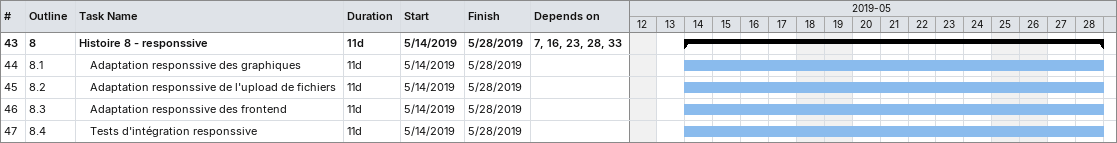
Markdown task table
| ID | WBS | Task | Duration | Start | Finish | Predecessors |
|---|---|---|---|---|---|---|
| 43 | 8 | **Histoire 8 - responssive** | 11d | 2019-05-14 | 2019-05-28 | 7, 16, 23, 28, 33 |
| 44 | 8.1 | Adaptation responssive des graphiques | 11d | 2019-05-14 | 2019-05-28 |  |
| 45 | 8.2 | Adaptation responssive de l'upload de fichiers | 11d | 2019-05-14 | 2019-05-28 |  |
| 46 | 8.3 | Adaptation responssive des frontend | 11d | 2019-05-14 | 2019-05-28 |  |
| 47 | 8.4 | Tests d'intégration responssive | 11d | 2019-05-14 | 2019-05-28 |  |
